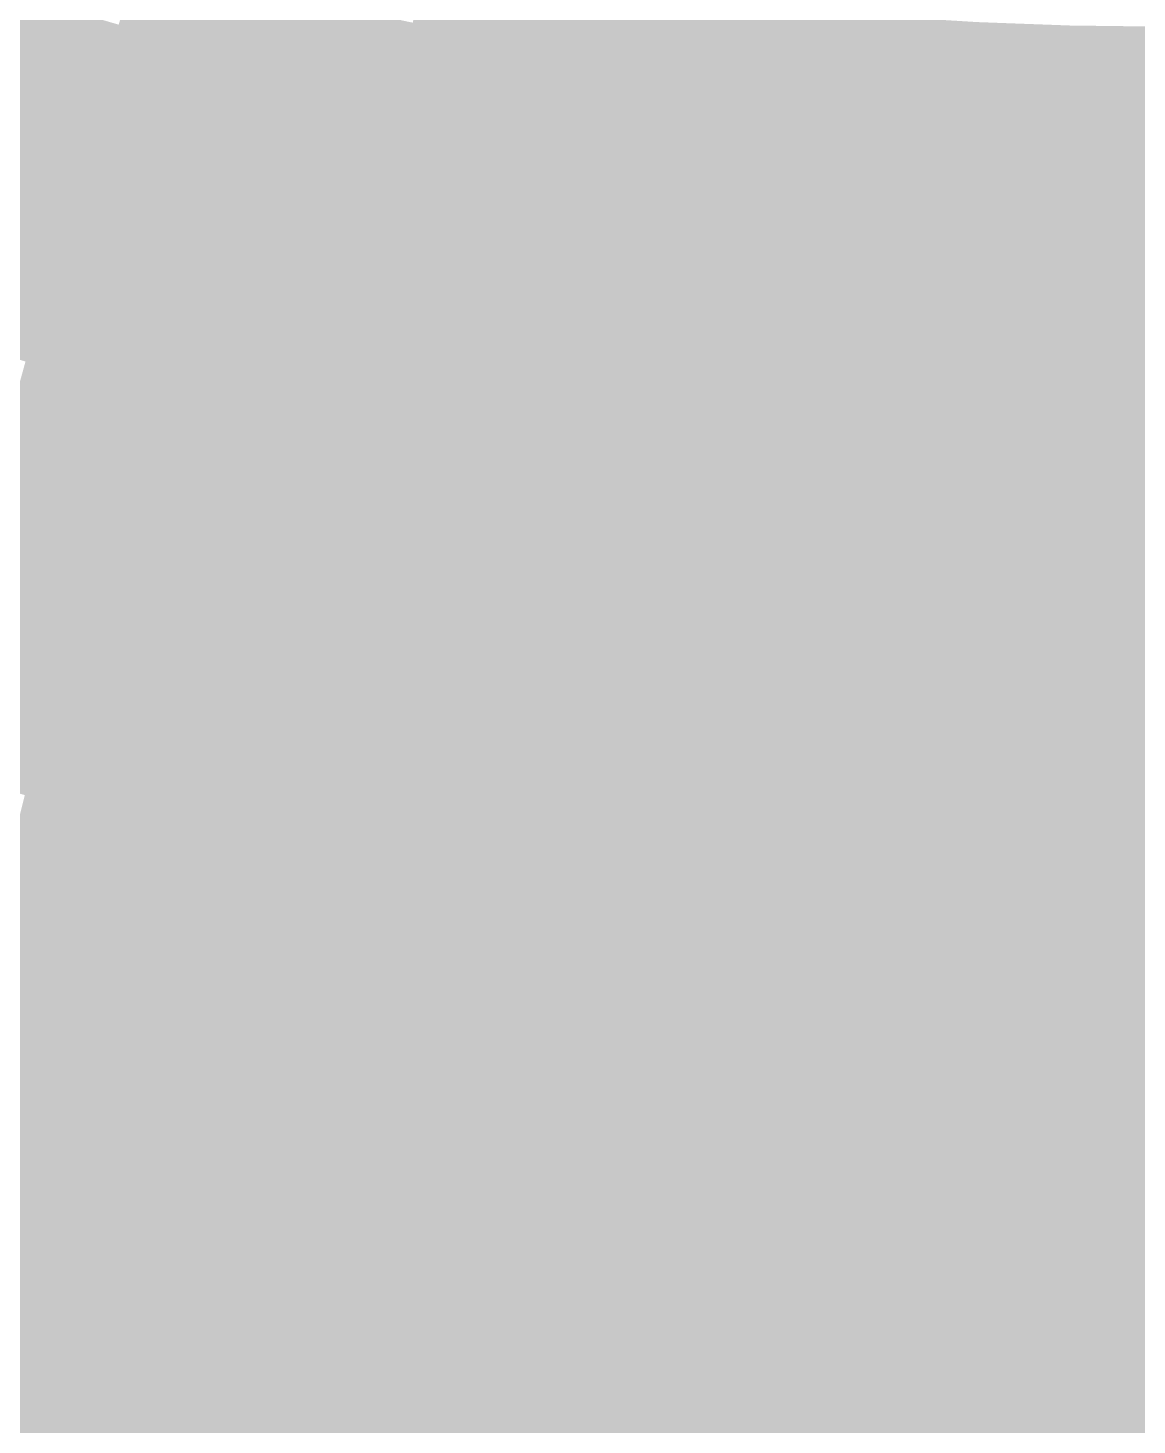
# Model space of a CAD drawing. Header units: inches. Extents: x -266 to 784, y -170 to 213.
# Drawn here: x -16.23 to -0.37, y -74.01 to -54.02 of the extents above; entities that cross this region are included whole.
import ezdxf

# ---------------------------------------------------------------- set-up
doc = ezdxf.new("R2010")
doc.units = ezdxf.units.IN
doc.header["$MEASUREMENT"] = 0

msp = doc.modelspace()

# ---------------------------------------------------------------- linework, layer by layer
at = {"color": 186, "true_color": 0x220066}
msp.add_solid([(-9.231942, -53.204993), (-9.402904, -54.19027), (-10.534877, -52.962405), (-10.729968, -53.94319)], dxfattribs=at)
at = {"color": 186, "true_color": 0x1c006b}
msp.add_solid([(-13.36391, -53.351719), (-13.60689, -54.32175), (-14.669202, -53.007684), (-14.935914, -53.97146)], dxfattribs=at)
at = {"color": 186, "true_color": 0x1e006b}
msp.add_solid([(-12.050568, -53.663617), (-12.269669, -54.639319), (-13.36391, -53.351719), (-13.60689, -54.32175)], dxfattribs=at)
at = {"color": 186, "true_color": 0x240066}
msp.add_solid([(-7.923446, -53.415532), (-8.070176, -54.404708), (-9.231942, -53.204993), (-9.402904, -54.19027)], dxfattribs=at)
at = {"color": 198, "true_color": 0x270066}
msp.add_solid([(-6.610176, -53.593895), (-6.732587, -54.586374), (-7.923446, -53.415532), (-8.070176, -54.404708)], dxfattribs=at)
at = {"color": 186, "true_color": 0x1a006f}
msp.add_solid([(-14.935914, -53.97146), (-15.202627, -54.935236), (-16.255942, -53.588659), (-16.546227, -54.545599)], dxfattribs=at)
at = {"color": 186, "true_color": 0x21006b}
msp.add_solid([(-10.729968, -53.94319), (-10.925058, -54.923976), (-12.050568, -53.663617), (-12.269669, -54.639319)], dxfattribs=at)
at = {"color": 198, "true_color": 0x290066}
msp.add_solid([(-5.292926, -53.739975), (-5.390943, -54.73516), (-6.610176, -53.593895), (-6.732587, -54.586374)], dxfattribs=at)
at = {"color": 198, "true_color": 0x2c0066}
msp.add_solid([(-3.972486, -53.853685), (-4.046051, -54.850975), (-5.292926, -53.739975), (-5.390943, -54.73516)], dxfattribs=at)
at = {"color": 186, "true_color": 0x23006b}
msp.add_solid([(-9.402904, -54.19027), (-9.573866, -55.175548), (-10.729968, -53.94319), (-10.925058, -54.923976)], dxfattribs=at)
at = {"color": 198, "true_color": 0x2e0066}
msp.add_solid([(-2.649654, -53.934955), (-2.698722, -54.93375), (-3.972486, -53.853685), (-4.046051, -54.850975)], dxfattribs=at)
at = {"color": 208, "true_color": 0x300066}
msp.add_solid([(-1.325226, -53.983736), (-1.349768, -54.983435), (-2.649654, -53.934955), (-2.698722, -54.93375)], dxfattribs=at)
at = {"color": 186, "true_color": 0x1d006f}
msp.add_solid([(-13.60689, -54.32175), (-13.84987, -55.291781), (-14.935914, -53.97146), (-15.202627, -54.935236)], dxfattribs=at)
at = {"color": 208, "true_color": 0x330066}
msp.add_solid([(0, -54), (0, -55), (-1.325226, -53.983736), (-1.349768, -54.983435)], dxfattribs=at)
at = {"color": 186, "true_color": 0x20006f}
msp.add_solid([(-12.269669, -54.639319), (-12.488771, -55.615021), (-13.60689, -54.32175), (-13.84987, -55.291781)], dxfattribs=at)
at = {"color": 186, "true_color": 0x26006b}
msp.add_solid([(-8.070176, -54.404708), (-8.216907, -55.393885), (-9.402904, -54.19027), (-9.573866, -55.175548)], dxfattribs=at)
at = {"color": 186, "true_color": 0x1b0073}
msp.add_solid([(-15.202627, -54.935236), (-15.46934, -55.899012), (-16.546227, -54.545599), (-16.836511, -55.502539)], dxfattribs=at)
at = {"color": 186, "true_color": 0x28006b}
msp.add_solid([(-6.732587, -54.586374), (-6.854998, -55.578854), (-8.070176, -54.404708), (-8.216907, -55.393885)], dxfattribs=at)
at = {"color": 186, "true_color": 0x22006f}
msp.add_solid([(-10.925058, -54.923976), (-11.120148, -55.904761), (-12.269669, -54.639319), (-12.488771, -55.615021)], dxfattribs=at)
at = {"color": 186, "true_color": 0x2b006b}
msp.add_solid([(-5.390943, -54.73516), (-5.48896, -55.730345), (-6.732587, -54.586374), (-6.854998, -55.578854)], dxfattribs=at)
at = {"color": 186, "true_color": 0x2d006b}
msp.add_solid([(-4.046051, -54.850975), (-4.119616, -55.848266), (-5.390943, -54.73516), (-5.48896, -55.730345)], dxfattribs=at)
at = {"color": 186, "true_color": 0x1e0073}
msp.add_solid([(-13.84987, -55.291781), (-14.09285, -56.261813), (-15.202627, -54.935236), (-15.46934, -55.899012)], dxfattribs=at)
at = {"color": 186, "true_color": 0x25006f}
msp.add_solid([(-9.573866, -55.175548), (-9.744828, -56.160826), (-10.925058, -54.923976), (-11.120148, -55.904761)], dxfattribs=at)
at = {"color": 196, "true_color": 0x30006b}
msp.add_solid([(-2.698722, -54.93375), (-2.74779, -55.932546), (-4.046051, -54.850975), (-4.119616, -55.848266)], dxfattribs=at)
at = {"color": 196, "true_color": 0x32006b}
msp.add_solid([(-1.349768, -54.983435), (-1.374309, -55.983134), (-2.698722, -54.93375), (-2.74779, -55.932546)], dxfattribs=at)
at = {"color": 196, "true_color": 0x35006b}
msp.add_solid([(0, -55), (0, -56), (-1.349768, -54.983435), (-1.374309, -55.983134)], dxfattribs=at)
at = {"color": 186, "true_color": 0x210073}
msp.add_solid([(-12.488771, -55.615021), (-12.707872, -56.590724), (-13.84987, -55.291781), (-14.09285, -56.261813)], dxfattribs=at)
at = {"color": 186, "true_color": 0x27006f}
msp.add_solid([(-8.216907, -55.393885), (-8.363637, -56.383061), (-9.573866, -55.175548), (-9.744828, -56.160826)], dxfattribs=at)
at = {"color": 186, "true_color": 0x1c0077}
msp.add_solid([(-15.46934, -55.899012), (-15.736053, -56.862788), (-16.836511, -55.502539), (-17.126796, -56.45948)], dxfattribs=at)
at = {"color": 186, "true_color": 0x2a006f}
msp.add_solid([(-6.854998, -55.578854), (-6.977408, -56.571333), (-8.216907, -55.393885), (-8.363637, -56.383061)], dxfattribs=at)
at = {"color": 186, "true_color": 0x240073}
msp.add_solid([(-11.120148, -55.904761), (-11.315239, -56.885546), (-12.488771, -55.615021), (-12.707872, -56.590724)], dxfattribs=at)
at = {"color": 186, "true_color": 0x2d006f}
msp.add_solid([(-5.48896, -55.730345), (-5.586977, -56.725529), (-6.854998, -55.578854), (-6.977408, -56.571333)], dxfattribs=at)
at = {"color": 186, "true_color": 0x2f006f}
msp.add_solid([(-4.119616, -55.848266), (-4.19318, -56.845556), (-5.48896, -55.730345), (-5.586977, -56.725529)], dxfattribs=at)
at = {"color": 186, "true_color": 0x1f0077}
msp.add_solid([(-14.09285, -56.261813), (-14.335831, -57.231844), (-15.46934, -55.899012), (-15.736053, -56.862788)], dxfattribs=at)
at = {"color": 186, "true_color": 0x260073}
msp.add_solid([(-9.744828, -56.160826), (-9.91579, -57.146103), (-11.120148, -55.904761), (-11.315239, -56.885546)], dxfattribs=at)
at = {"color": 196, "true_color": 0x32006f}
msp.add_solid([(-2.74779, -55.932546), (-2.796857, -56.931341), (-4.119616, -55.848266), (-4.19318, -56.845556)], dxfattribs=at)
at = {"color": 196, "true_color": 0x34006f}
msp.add_solid([(-1.374309, -55.983134), (-1.39885, -56.982833), (-2.74779, -55.932546), (-2.796857, -56.931341)], dxfattribs=at)
at = {"color": 186, "true_color": 0x290073}
msp.add_solid([(-8.363637, -56.383061), (-8.510368, -57.372238), (-9.744828, -56.160826), (-9.91579, -57.146103)], dxfattribs=at)
at = {"color": 196, "true_color": 0x37006f}
msp.add_solid([(0, -56), (0, -57), (-1.374309, -55.983134), (-1.39885, -56.982833)], dxfattribs=at)
at = {"color": 186, "true_color": 0x220077}
msp.add_solid([(-12.707872, -56.590724), (-12.926973, -57.566426), (-14.09285, -56.261813), (-14.335831, -57.231844)], dxfattribs=at)
at = {"color": 186, "true_color": 0x1d007c}
msp.add_solid([(-15.736053, -56.862788), (-16.002765, -57.826564), (-17.126796, -56.45948), (-17.417081, -57.41642)], dxfattribs=at)
at = {"color": 186, "true_color": 0x2c0073}
msp.add_solid([(-6.977408, -56.571333), (-7.099819, -57.563813), (-8.363637, -56.383061), (-8.510368, -57.372238)], dxfattribs=at)
at = {"color": 186, "true_color": 0x250077}
msp.add_solid([(-11.315239, -56.885546), (-11.510329, -57.866332), (-12.707872, -56.590724), (-12.926973, -57.566426)], dxfattribs=at)
at = {"color": 186, "true_color": 0x2e0073}
msp.add_solid([(-5.586977, -56.725529), (-5.684994, -57.720714), (-6.977408, -56.571333), (-7.099819, -57.563813)], dxfattribs=at)
at = {"color": 196, "true_color": 0x310073}
msp.add_solid([(-4.19318, -56.845556), (-4.266745, -57.842846), (-5.586977, -56.725529), (-5.684994, -57.720714)], dxfattribs=at)
at = {"color": 186, "true_color": 0x20007c}
msp.add_solid([(-14.335831, -57.231844), (-14.578811, -58.201875), (-15.736053, -56.862788), (-16.002765, -57.826564)], dxfattribs=at)
at = {"color": 186, "true_color": 0x280077}
msp.add_solid([(-9.91579, -57.146103), (-10.086751, -58.131381), (-11.315239, -56.885546), (-11.510329, -57.866332)], dxfattribs=at)
at = {"color": 196, "true_color": 0x340073}
msp.add_solid([(-2.796857, -56.931341), (-2.845925, -57.930136), (-4.19318, -56.845556), (-4.266745, -57.842846)], dxfattribs=at)
at = {"color": 196, "true_color": 0x360073}
msp.add_solid([(-1.39885, -56.982833), (-1.423391, -57.982531), (-2.796857, -56.931341), (-2.845925, -57.930136)], dxfattribs=at)
at = {"color": 186, "true_color": 0x2a0077}
msp.add_solid([(-8.510368, -57.372238), (-8.657098, -58.361414), (-9.91579, -57.146103), (-10.086751, -58.131381)], dxfattribs=at)
at = {"color": 196, "true_color": 0x390073}
msp.add_solid([(0, -57), (0, -58), (-1.39885, -56.982833), (-1.423391, -57.982531)], dxfattribs=at)
at = {"color": 186, "true_color": 0x23007c}
msp.add_solid([(-12.926973, -57.566426), (-13.146074, -58.542128), (-14.335831, -57.231844), (-14.578811, -58.201875)], dxfattribs=at)
at = {"color": 186, "true_color": 0x1e0080}
msp.add_solid([(-16.002765, -57.826564), (-16.269478, -58.79034), (-17.417081, -57.41642), (-17.707365, -58.37336)], dxfattribs=at)
at = {"color": 186, "true_color": 0x2d0077}
msp.add_solid([(-7.099819, -57.563813), (-7.22223, -58.556293), (-8.510368, -57.372238), (-8.657098, -58.361414)], dxfattribs=at)
at = {"color": 186, "true_color": 0x26007c}
msp.add_solid([(-11.510329, -57.866332), (-11.705419, -58.847117), (-12.926973, -57.566426), (-13.146074, -58.542128)], dxfattribs=at)
at = {"color": 196, "true_color": 0x300077}
msp.add_solid([(-5.684994, -57.720714), (-5.783011, -58.715899), (-7.099819, -57.563813), (-7.22223, -58.556293)], dxfattribs=at)
at = {"color": 196, "true_color": 0x330077}
msp.add_solid([(-4.266745, -57.842846), (-4.340309, -58.840137), (-5.684994, -57.720714), (-5.783011, -58.715899)], dxfattribs=at)
at = {"color": 186, "true_color": 0x220080}
msp.add_solid([(-14.578811, -58.201875), (-14.821791, -59.171906), (-16.002765, -57.826564), (-16.269478, -58.79034)], dxfattribs=at)
at = {"color": 186, "true_color": 0x29007c}
msp.add_solid([(-10.086751, -58.131381), (-10.257713, -59.116659), (-11.510329, -57.866332), (-11.705419, -58.847117)], dxfattribs=at)
at = {"color": 196, "true_color": 0x360077}
msp.add_solid([(-2.845925, -57.930136), (-2.894993, -58.928932), (-4.266745, -57.842846), (-4.340309, -58.840137)], dxfattribs=at)
at = {"color": 196, "true_color": 0x380077}
msp.add_solid([(-1.423391, -57.982531), (-1.447932, -58.98223), (-2.845925, -57.930136), (-2.894993, -58.928932)], dxfattribs=at)
at = {"color": 186, "true_color": 0x2c007c}
msp.add_solid([(-8.657098, -58.361414), (-8.803828, -59.350591), (-10.086751, -58.131381), (-10.257713, -59.116659)], dxfattribs=at)
at = {"color": 196, "true_color": 0x3b0077}
msp.add_solid([(0, -58), (0, -59), (-1.423391, -57.982531), (-1.447932, -58.98223)], dxfattribs=at)
at = {"color": 186, "true_color": 0x240080}
msp.add_solid([(-13.146074, -58.542128), (-13.365176, -59.51783), (-14.578811, -58.201875), (-14.821791, -59.171906)], dxfattribs=at)
at = {"color": 186, "true_color": 0x280080}
msp.add_solid([(-11.705419, -58.847117), (-11.90051, -59.827902), (-13.146074, -58.542128), (-13.365176, -59.51783)], dxfattribs=at)
at = {"color": 186, "true_color": 0x2f007c}
msp.add_solid([(-7.22223, -58.556293), (-7.344641, -59.548772), (-8.657098, -58.361414), (-8.803828, -59.350591)], dxfattribs=at)
at = {"color": 196, "true_color": 0x32007c}
msp.add_solid([(-5.783011, -58.715899), (-5.881028, -59.711084), (-7.22223, -58.556293), (-7.344641, -59.548772)], dxfattribs=at)
at = {"color": 196, "true_color": 0x35007c}
msp.add_solid([(-4.340309, -58.840137), (-4.413874, -59.837427), (-5.783011, -58.715899), (-5.881028, -59.711084)], dxfattribs=at)
at = {"color": 186, "true_color": 0x230084}
msp.add_solid([(-14.821791, -59.171906), (-15.064771, -60.141938), (-16.269478, -58.79034), (-16.536191, -59.754116)], dxfattribs=at)
at = {"color": 186, "true_color": 0x2a0080}
msp.add_solid([(-10.257713, -59.116659), (-10.428675, -60.101936), (-11.705419, -58.847117), (-11.90051, -59.827902)], dxfattribs=at)
at = {"color": 196, "true_color": 0x38007c}
msp.add_solid([(-2.894993, -58.928932), (-2.94406, -59.927727), (-4.340309, -58.840137), (-4.413874, -59.837427)], dxfattribs=at)
at = {"color": 196, "true_color": 0x3a007c}
msp.add_solid([(-1.447932, -58.98223), (-1.472474, -59.981929), (-2.894993, -58.928932), (-2.94406, -59.927727)], dxfattribs=at)
at = {"color": 186, "true_color": 0x2d0080}
msp.add_solid([(-8.803828, -59.350591), (-8.950559, -60.339767), (-10.257713, -59.116659), (-10.428675, -60.101936)], dxfattribs=at)
at = {"color": 196, "true_color": 0x3d007c}
msp.add_solid([(0, -59), (0, -60), (-1.447932, -58.98223), (-1.472474, -59.981929)], dxfattribs=at)
at = {"color": 186, "true_color": 0x260084}
msp.add_solid([(-13.365176, -59.51783), (-13.584277, -60.493532), (-14.821791, -59.171906), (-15.064771, -60.141938)], dxfattribs=at)
at = {"color": 196, "true_color": 0x310080}
msp.add_solid([(-7.344641, -59.548772), (-7.467051, -60.541252), (-8.803828, -59.350591), (-8.950559, -60.339767)], dxfattribs=at)
at = {"color": 186, "true_color": 0x290084}
msp.add_solid([(-11.90051, -59.827902), (-12.0956, -60.808687), (-13.365176, -59.51783), (-13.584277, -60.493532)], dxfattribs=at)
at = {"color": 196, "true_color": 0x340080}
msp.add_solid([(-5.881028, -59.711084), (-5.979046, -60.706268), (-7.344641, -59.548772), (-7.467051, -60.541252)], dxfattribs=at)
at = {"color": 186, "true_color": 0x240089}
msp.add_solid([(-15.064771, -60.141938), (-15.307751, -61.111969), (-16.536191, -59.754116), (-16.802904, -60.717892)], dxfattribs=at)
at = {"color": 196, "true_color": 0x370080}
msp.add_solid([(-4.413874, -59.837427), (-4.487438, -60.834718), (-5.881028, -59.711084), (-5.979046, -60.706268)], dxfattribs=at)
at = {"color": 186, "true_color": 0x2c0084}
msp.add_solid([(-10.428675, -60.101936), (-10.599637, -61.087214), (-11.90051, -59.827902), (-12.0956, -60.808687)], dxfattribs=at)
at = {"color": 196, "true_color": 0x390080}
msp.add_solid([(-2.94406, -59.927727), (-2.993128, -60.926523), (-4.413874, -59.837427), (-4.487438, -60.834718)], dxfattribs=at)
at = {"color": 196, "true_color": 0x3c0080}
msp.add_solid([(-1.472474, -59.981929), (-1.497015, -60.981628), (-2.94406, -59.927727), (-2.993128, -60.926523)], dxfattribs=at)
at = {"color": 186, "true_color": 0x270089}
msp.add_solid([(-13.584277, -60.493532), (-13.803378, -61.469234), (-15.064771, -60.141938), (-15.307751, -61.111969)], dxfattribs=at)
at = {"color": 186, "true_color": 0x2f0084}
msp.add_solid([(-8.950559, -60.339767), (-9.097289, -61.328944), (-10.428675, -60.101936), (-10.599637, -61.087214)], dxfattribs=at)
at = {"color": 196, "true_color": 0x400080}
msp.add_solid([(0, -60), (0, -61), (-1.472474, -59.981929), (-1.497015, -60.981628)], dxfattribs=at)
at = {"color": 196, "true_color": 0x320084}
msp.add_solid([(-7.467051, -60.541252), (-7.589462, -61.533731), (-8.950559, -60.339767), (-9.097289, -61.328944)], dxfattribs=at)
at = {"color": 186, "true_color": 0x2a0089}
msp.add_solid([(-12.0956, -60.808687), (-12.29069, -61.789473), (-13.584277, -60.493532), (-13.803378, -61.469234)], dxfattribs=at)
at = {"color": 196, "true_color": 0x350084}
msp.add_solid([(-5.979046, -60.706268), (-6.077063, -61.701453), (-7.467051, -60.541252), (-7.589462, -61.533731)], dxfattribs=at)
at = {"color": 184, "true_color": 0x25008d}
msp.add_solid([(-15.307751, -61.111969), (-15.550732, -62.082), (-16.802904, -60.717892), (-17.069616, -61.681668)], dxfattribs=at)
at = {"color": 196, "true_color": 0x380084}
msp.add_solid([(-4.487438, -60.834718), (-4.561003, -61.832008), (-5.979046, -60.706268), (-6.077063, -61.701453)], dxfattribs=at)
at = {"color": 186, "true_color": 0x2d0089}
msp.add_solid([(-10.599637, -61.087214), (-10.770599, -62.072491), (-12.0956, -60.808687), (-12.29069, -61.789473)], dxfattribs=at)
at = {"color": 196, "true_color": 0x3b0084}
msp.add_solid([(-2.993128, -60.926523), (-3.042196, -61.925318), (-4.487438, -60.834718), (-4.561003, -61.832008)], dxfattribs=at)
at = {"color": 196, "true_color": 0x3f0084}
msp.add_solid([(-1.497015, -60.981628), (-1.521556, -61.981327), (-2.993128, -60.926523), (-3.042196, -61.925318)], dxfattribs=at)
at = {"color": 184, "true_color": 0x28008d}
msp.add_solid([(-13.803378, -61.469234), (-14.022479, -62.444936), (-15.307751, -61.111969), (-15.550732, -62.082)], dxfattribs=at)
at = {"color": 196, "true_color": 0x310089}
msp.add_solid([(-9.097289, -61.328944), (-9.24402, -62.31812), (-10.599637, -61.087214), (-10.770599, -62.072491)], dxfattribs=at)
at = {"color": 196, "true_color": 0x420084}
msp.add_solid([(0, -61), (0, -62), (-1.497015, -60.981628), (-1.521556, -61.981327)], dxfattribs=at)
at = {"color": 196, "true_color": 0x340089}
msp.add_solid([(-7.589462, -61.533731), (-7.711873, -62.526211), (-9.097289, -61.328944), (-9.24402, -62.31812)], dxfattribs=at)
at = {"color": 184, "true_color": 0x2b008d}
msp.add_solid([(-12.29069, -61.789473), (-12.485781, -62.770258), (-13.803378, -61.469234), (-14.022479, -62.444936)], dxfattribs=at)
at = {"color": 196, "true_color": 0x370089}
msp.add_solid([(-6.077063, -61.701453), (-6.17508, -62.696638), (-7.589462, -61.533731), (-7.711873, -62.526211)], dxfattribs=at)
at = {"color": 184, "true_color": 0x260091}
msp.add_solid([(-15.550732, -62.082), (-15.793712, -63.052031), (-17.069616, -61.681668), (-17.336329, -62.645444)], dxfattribs=at)
at = {"color": 196, "true_color": 0x3a0089}
msp.add_solid([(-4.561003, -61.832008), (-4.634568, -62.829299), (-6.077063, -61.701453), (-6.17508, -62.696638)], dxfattribs=at)
at = {"color": 184, "true_color": 0x2f008d}
msp.add_solid([(-10.770599, -62.072491), (-10.941561, -63.057769), (-12.29069, -61.789473), (-12.485781, -62.770258)], dxfattribs=at)
at = {"color": 196, "true_color": 0x3d0089}
msp.add_solid([(-3.042196, -61.925318), (-3.091263, -62.924114), (-4.561003, -61.832008), (-4.634568, -62.829299)], dxfattribs=at)
at = {"color": 196, "true_color": 0x410089}
msp.add_solid([(-1.521556, -61.981327), (-1.546097, -62.981026), (-3.042196, -61.925318), (-3.091263, -62.924114)], dxfattribs=at)
at = {"color": 184, "true_color": 0x290091}
msp.add_solid([(-14.022479, -62.444936), (-14.241581, -63.420638), (-15.550732, -62.082), (-15.793712, -63.052031)], dxfattribs=at)
at = {"color": 184, "true_color": 0x32008d}
msp.add_solid([(-9.24402, -62.31812), (-9.39075, -63.307297), (-10.770599, -62.072491), (-10.941561, -63.057769)], dxfattribs=at)
at = {"color": 196, "true_color": 0x440089}
msp.add_solid([(0, -62), (0, -63), (-1.521556, -61.981327), (-1.546097, -62.981026)], dxfattribs=at)
at = {"color": 196, "true_color": 0x35008d}
msp.add_solid([(-7.711873, -62.526211), (-7.834283, -63.51869), (-9.24402, -62.31812), (-9.39075, -63.307297)], dxfattribs=at)
at = {"color": 184, "true_color": 0x2d0091}
msp.add_solid([(-12.485781, -62.770258), (-12.680871, -63.751043), (-14.022479, -62.444936), (-14.241581, -63.420638)], dxfattribs=at)
at = {"color": 196, "true_color": 0x39008d}
msp.add_solid([(-6.17508, -62.696638), (-6.273097, -63.691823), (-7.711873, -62.526211), (-7.834283, -63.51869)], dxfattribs=at)
at = {"color": 184, "true_color": 0x270095}
msp.add_solid([(-15.793712, -63.052031), (-16.036692, -64.022063), (-17.336329, -62.645444), (-17.603042, -63.60922)], dxfattribs=at)
at = {"color": 196, "true_color": 0x3c008d}
msp.add_solid([(-4.634568, -62.829299), (-4.708132, -63.826589), (-6.17508, -62.696638), (-6.273097, -63.691823)], dxfattribs=at)
at = {"color": 184, "true_color": 0x300091}
msp.add_solid([(-10.941561, -63.057769), (-11.112523, -64.043047), (-12.485781, -62.770258), (-12.680871, -63.751043)], dxfattribs=at)
at = {"color": 196, "true_color": 0x3f008d}
msp.add_solid([(-3.091263, -62.924114), (-3.140331, -63.922909), (-4.634568, -62.829299), (-4.708132, -63.826589)], dxfattribs=at)
at = {"color": 196, "true_color": 0x43008d}
msp.add_solid([(-1.546097, -62.981026), (-1.570639, -63.980724), (-3.091263, -62.924114), (-3.140331, -63.922909)], dxfattribs=at)
at = {"color": 184, "true_color": 0x2b0095}
msp.add_solid([(-14.241581, -63.420638), (-14.460682, -64.396341), (-15.793712, -63.052031), (-16.036692, -64.022063)], dxfattribs=at)
at = {"color": 184, "true_color": 0x340091}
msp.add_solid([(-9.39075, -63.307297), (-9.537481, -64.296473), (-10.941561, -63.057769), (-11.112523, -64.043047)], dxfattribs=at)
at = {"color": 194, "true_color": 0x46008d}
msp.add_solid([(0, -63), (0, -64), (-1.546097, -62.981026), (-1.570639, -63.980724)], dxfattribs=at)
at = {"color": 184, "true_color": 0x370091}
msp.add_solid([(-7.834283, -63.51869), (-7.956694, -64.51117), (-9.39075, -63.307297), (-9.537481, -64.296473)], dxfattribs=at)
at = {"color": 184, "true_color": 0x2e0095}
msp.add_solid([(-12.680871, -63.751043), (-12.875961, -64.731829), (-14.241581, -63.420638), (-14.460682, -64.396341)], dxfattribs=at)
at = {"color": 196, "true_color": 0x3a0091}
msp.add_solid([(-6.273097, -63.691823), (-6.371114, -64.687007), (-7.834283, -63.51869), (-7.956694, -64.51117)], dxfattribs=at)
at = {"color": 184, "true_color": 0x28009a}
msp.add_solid([(-16.036692, -64.022063), (-16.279672, -64.992094), (-17.603042, -63.60922), (-17.869755, -64.572996)], dxfattribs=at)
at = {"color": 184, "true_color": 0x320095}
msp.add_solid([(-11.112523, -64.043047), (-11.283485, -65.028324), (-12.680871, -63.751043), (-12.875961, -64.731829)], dxfattribs=at)
at = {"color": 194, "true_color": 0x3e0091}
msp.add_solid([(-4.708132, -63.826589), (-4.781697, -64.82388), (-6.273097, -63.691823), (-6.371114, -64.687007)], dxfattribs=at)
at = {"color": 194, "true_color": 0x410091}
msp.add_solid([(-3.140331, -63.922909), (-3.189399, -64.921705), (-4.708132, -63.826589), (-4.781697, -64.82388)], dxfattribs=at)
at = {"color": 194, "true_color": 0x450091}
msp.add_solid([(-1.570639, -63.980724), (-1.59518, -64.980423), (-3.140331, -63.922909), (-3.189399, -64.921705)], dxfattribs=at)
at = {"color": 184, "true_color": 0x2c009a}
msp.add_solid([(-14.460682, -64.396341), (-14.679783, -65.372043), (-16.036692, -64.022063), (-16.279672, -64.992094)], dxfattribs=at)
at = {"color": 184, "true_color": 0x350095}
msp.add_solid([(-9.537481, -64.296473), (-9.684211, -65.28565), (-11.112523, -64.043047), (-11.283485, -65.028324)], dxfattribs=at)
at = {"color": 194, "true_color": 0x480091}
msp.add_solid([(0, -64), (0, -65), (-1.570639, -63.980724), (-1.59518, -64.980423)], dxfattribs=at)
at = {"color": 184, "true_color": 0x390095}
msp.add_solid([(-7.956694, -64.51117), (-8.079105, -65.503649), (-9.537481, -64.296473), (-9.684211, -65.28565)], dxfattribs=at)
at = {"color": 184, "true_color": 0x2f009a}
msp.add_solid([(-12.875961, -64.731829), (-13.071052, -65.712614), (-14.460682, -64.396341), (-14.679783, -65.372043)], dxfattribs=at)
at = {"color": 194, "true_color": 0x3c0095}
msp.add_solid([(-6.371114, -64.687007), (-6.469131, -65.682192), (-7.956694, -64.51117), (-8.079105, -65.503649)], dxfattribs=at)
at = {"color": 184, "true_color": 0x33009a}
msp.add_solid([(-11.283485, -65.028324), (-11.454447, -66.013602), (-12.875961, -64.731829), (-13.071052, -65.712614)], dxfattribs=at)
at = {"color": 194, "true_color": 0x400095}
msp.add_solid([(-4.781697, -64.82388), (-4.855261, -65.82117), (-6.371114, -64.687007), (-6.469131, -65.682192)], dxfattribs=at)
at = {"color": 194, "true_color": 0x430095}
msp.add_solid([(-3.189399, -64.921705), (-3.238467, -65.9205), (-4.781697, -64.82388), (-4.855261, -65.82117)], dxfattribs=at)
at = {"color": 194, "true_color": 0x470095}
msp.add_solid([(-1.59518, -64.980423), (-1.619721, -65.980122), (-3.189399, -64.921705), (-3.238467, -65.9205)], dxfattribs=at)
at = {"color": 184, "true_color": 0x2d009e}
msp.add_solid([(-14.679783, -65.372043), (-14.898884, -66.347745), (-16.279672, -64.992094), (-16.522652, -65.962125)], dxfattribs=at)
at = {"color": 184, "true_color": 0x37009a}
msp.add_solid([(-9.684211, -65.28565), (-9.830942, -66.274826), (-11.283485, -65.028324), (-11.454447, -66.013602)], dxfattribs=at)
at = {"color": 194, "true_color": 0x4a0095}
msp.add_solid([(0, -65), (0, -66), (-1.59518, -64.980423), (-1.619721, -65.980122)], dxfattribs=at)
at = {"color": 194, "true_color": 0x3a009a}
msp.add_solid([(-8.079105, -65.503649), (-8.201515, -66.496129), (-9.684211, -65.28565), (-9.830942, -66.274826)], dxfattribs=at)
at = {"color": 184, "true_color": 0x31009e}
msp.add_solid([(-13.071052, -65.712614), (-13.266142, -66.693399), (-14.679783, -65.372043), (-14.898884, -66.347745)], dxfattribs=at)
at = {"color": 194, "true_color": 0x3e009a}
msp.add_solid([(-6.469131, -65.682192), (-6.567148, -66.677377), (-8.079105, -65.503649), (-8.201515, -66.496129)], dxfattribs=at)
at = {"color": 184, "true_color": 0x34009e}
msp.add_solid([(-11.454447, -66.013602), (-11.625408, -66.99888), (-13.071052, -65.712614), (-13.266142, -66.693399)], dxfattribs=at)
at = {"color": 194, "true_color": 0x41009a}
msp.add_solid([(-4.855261, -65.82117), (-4.928826, -66.818461), (-6.469131, -65.682192), (-6.567148, -66.677377)], dxfattribs=at)
at = {"color": 194, "true_color": 0x45009a}
msp.add_solid([(-3.238467, -65.9205), (-3.287534, -66.919296), (-4.855261, -65.82117), (-4.928826, -66.818461)], dxfattribs=at)
at = {"color": 194, "true_color": 0x49009a}
msp.add_solid([(-1.619721, -65.980122), (-1.644262, -66.979821), (-3.238467, -65.9205), (-3.287534, -66.919296)], dxfattribs=at)
at = {"color": 184, "true_color": 0x2e00a2}
msp.add_solid([(-14.898884, -66.347745), (-15.117986, -67.323447), (-16.522652, -65.962125), (-16.765632, -66.932156)], dxfattribs=at)
at = {"color": 184, "true_color": 0x38009e}
msp.add_solid([(-9.830942, -66.274826), (-9.977672, -67.264003), (-11.454447, -66.013602), (-11.625408, -66.99888)], dxfattribs=at)
at = {"color": 194, "true_color": 0x4c009a}
msp.add_solid([(0, -66), (0, -67), (-1.619721, -65.980122), (-1.644262, -66.979821)], dxfattribs=at)
at = {"color": 184, "true_color": 0x3200a2}
msp.add_solid([(-13.266142, -66.693399), (-13.461232, -67.674184), (-14.898884, -66.347745), (-15.117986, -67.323447)], dxfattribs=at)
at = {"color": 194, "true_color": 0x3c009e}
msp.add_solid([(-8.201515, -66.496129), (-8.323926, -67.488608), (-9.830942, -66.274826), (-9.977672, -67.264003)], dxfattribs=at)
at = {"color": 194, "true_color": 0x40009e}
msp.add_solid([(-6.567148, -66.677377), (-6.665166, -67.672561), (-8.201515, -66.496129), (-8.323926, -67.488608)], dxfattribs=at)
at = {"color": 184, "true_color": 0x3600a2}
msp.add_solid([(-11.625408, -66.99888), (-11.79637, -67.984157), (-13.266142, -66.693399), (-13.461232, -67.674184)], dxfattribs=at)
at = {"color": 194, "true_color": 0x43009e}
msp.add_solid([(-4.928826, -66.818461), (-5.00239, -67.815751), (-6.567148, -66.677377), (-6.665166, -67.672561)], dxfattribs=at)
at = {"color": 184, "true_color": 0x2f00a6}
msp.add_solid([(-15.117986, -67.323447), (-15.337087, -68.299149), (-16.765632, -66.932156), (-17.008613, -67.902188)], dxfattribs=at)
at = {"color": 194, "true_color": 0x47009e}
msp.add_solid([(-3.287534, -66.919296), (-3.336602, -67.918091), (-4.928826, -66.818461), (-5.00239, -67.815751)], dxfattribs=at)
at = {"color": 194, "true_color": 0x4b009e}
msp.add_solid([(-1.644262, -66.979821), (-1.668804, -67.97952), (-3.287534, -66.919296), (-3.336602, -67.918091)], dxfattribs=at)
at = {"color": 194, "true_color": 0x3a00a2}
msp.add_solid([(-9.977672, -67.264003), (-10.124403, -68.253179), (-11.625408, -66.99888), (-11.79637, -67.984157)], dxfattribs=at)
at = {"color": 194, "true_color": 0x4e009e}
msp.add_solid([(0, -67), (0, -68), (-1.644262, -66.979821), (-1.668804, -67.97952)], dxfattribs=at)
at = {"color": 184, "true_color": 0x3300a6}
msp.add_solid([(-13.461232, -67.674184), (-13.656323, -68.65497), (-15.117986, -67.323447), (-15.337087, -68.299149)], dxfattribs=at)
at = {"color": 194, "true_color": 0x3d00a2}
msp.add_solid([(-8.323926, -67.488608), (-8.446337, -68.481088), (-9.977672, -67.264003), (-10.124403, -68.253179)], dxfattribs=at)
at = {"color": 194, "true_color": 0x4100a2}
msp.add_solid([(-6.665166, -67.672561), (-6.763183, -68.667746), (-8.323926, -67.488608), (-8.446337, -68.481088)], dxfattribs=at)
at = {"color": 184, "true_color": 0x3700a6}
msp.add_solid([(-11.79637, -67.984157), (-11.967332, -68.969435), (-13.461232, -67.674184), (-13.656323, -68.65497)], dxfattribs=at)
at = {"color": 194, "true_color": 0x4500a2}
msp.add_solid([(-5.00239, -67.815751), (-5.075955, -68.813042), (-6.665166, -67.672561), (-6.763183, -68.667746)], dxfattribs=at)
at = {"color": 184, "true_color": 0x3100ab}
msp.add_solid([(-15.337087, -68.299149), (-15.556188, -69.274851), (-17.008613, -67.902188), (-17.251593, -68.872219)], dxfattribs=at)
at = {"color": 194, "true_color": 0x4900a2}
msp.add_solid([(-3.336602, -67.918091), (-3.38567, -68.916886), (-5.00239, -67.815751), (-5.075955, -68.813042)], dxfattribs=at)
at = {"color": 194, "true_color": 0x4d00a2}
msp.add_solid([(-1.668804, -67.97952), (-1.693345, -68.979218), (-3.336602, -67.918091), (-3.38567, -68.916886)], dxfattribs=at)
at = {"color": 194, "true_color": 0x3b00a6}
msp.add_solid([(-10.124403, -68.253179), (-10.271133, -69.242356), (-11.79637, -67.984157), (-11.967332, -68.969435)], dxfattribs=at)
at = {"color": 194, "true_color": 0x5000a2}
msp.add_solid([(0, -68), (0, -69), (-1.668804, -67.97952), (-1.693345, -68.979218)], dxfattribs=at)
at = {"color": 184, "true_color": 0x3500ab}
msp.add_solid([(-13.656323, -68.65497), (-13.851413, -69.635755), (-15.337087, -68.299149), (-15.556188, -69.274851)], dxfattribs=at)
at = {"color": 194, "true_color": 0x3f00a6}
msp.add_solid([(-8.446337, -68.481088), (-8.568747, -69.473567), (-10.124403, -68.253179), (-10.271133, -69.242356)], dxfattribs=at)
at = {"color": 194, "true_color": 0x4300a6}
msp.add_solid([(-6.763183, -68.667746), (-6.8612, -69.662931), (-8.446337, -68.481088), (-8.568747, -69.473567)], dxfattribs=at)
at = {"color": 184, "true_color": 0x3900ab}
msp.add_solid([(-11.967332, -68.969435), (-12.138294, -69.954713), (-13.656323, -68.65497), (-13.851413, -69.635755)], dxfattribs=at)
at = {"color": 194, "true_color": 0x4700a6}
msp.add_solid([(-5.075955, -68.813042), (-5.149519, -69.810332), (-6.763183, -68.667746), (-6.8612, -69.662931)], dxfattribs=at)
at = {"color": 184, "true_color": 0x3200af}
msp.add_solid([(-15.556188, -69.274851), (-15.775289, -70.250553), (-17.251593, -68.872219), (-17.494573, -69.84225)], dxfattribs=at)
at = {"color": 194, "true_color": 0x4b00a6}
msp.add_solid([(-3.38567, -68.916886), (-3.434737, -69.915682), (-5.075955, -68.813042), (-5.149519, -69.810332)], dxfattribs=at)
at = {"color": 194, "true_color": 0x4f00a6}
msp.add_solid([(-1.693345, -68.979218), (-1.717886, -69.978917), (-3.38567, -68.916886), (-3.434737, -69.915682)], dxfattribs=at)
at = {"color": 194, "true_color": 0x3d00ab}
msp.add_solid([(-10.271133, -69.242356), (-10.417864, -70.231532), (-11.967332, -68.969435), (-12.138294, -69.954713)], dxfattribs=at)
at = {"color": 194, "true_color": 0x5300a6}
msp.add_solid([(0, -69), (0, -70), (-1.693345, -68.979218), (-1.717886, -69.978917)], dxfattribs=at)
at = {"color": 184, "true_color": 0x3600af}
msp.add_solid([(-13.851413, -69.635755), (-14.046503, -70.61654), (-15.556188, -69.274851), (-15.775289, -70.250553)], dxfattribs=at)
at = {"color": 194, "true_color": 0x4100ab}
msp.add_solid([(-8.568747, -69.473567), (-8.691158, -70.466047), (-10.271133, -69.242356), (-10.417864, -70.231532)], dxfattribs=at)
at = {"color": 194, "true_color": 0x4500ab}
msp.add_solid([(-6.8612, -69.662931), (-6.959217, -70.658116), (-8.568747, -69.473567), (-8.691158, -70.466047)], dxfattribs=at)
at = {"color": 194, "true_color": 0x3a00af}
msp.add_solid([(-12.138294, -69.954713), (-12.309256, -70.93999), (-13.851413, -69.635755), (-14.046503, -70.61654)], dxfattribs=at)
at = {"color": 194, "true_color": 0x4900ab}
msp.add_solid([(-5.149519, -69.810332), (-5.223084, -70.807622), (-6.8612, -69.662931), (-6.959217, -70.658116)], dxfattribs=at)
at = {"color": 182, "true_color": 0x3300b3}
msp.add_solid([(-15.775289, -70.250553), (-15.994391, -71.226255), (-17.494573, -69.84225), (-17.737553, -70.812281)], dxfattribs=at)
at = {"color": 194, "true_color": 0x4d00ab}
msp.add_solid([(-3.434737, -69.915682), (-3.483805, -70.914477), (-5.149519, -69.810332), (-5.223084, -70.807622)], dxfattribs=at)
at = {"color": 194, "true_color": 0x5100ab}
msp.add_solid([(-1.717886, -69.978917), (-1.742427, -70.978616), (-3.434737, -69.915682), (-3.483805, -70.914477)], dxfattribs=at)
at = {"color": 194, "true_color": 0x3e00af}
msp.add_solid([(-10.417864, -70.231532), (-10.564594, -71.220709), (-12.138294, -69.954713), (-12.309256, -70.93999)], dxfattribs=at)
at = {"color": 194, "true_color": 0x5500ab}
msp.add_solid([(0, -70), (0, -71), (-1.717886, -69.978917), (-1.742427, -70.978616)], dxfattribs=at)
at = {"color": 182, "true_color": 0x3700b3}
msp.add_solid([(-14.046503, -70.61654), (-14.241594, -71.597325), (-15.775289, -70.250553), (-15.994391, -71.226255)], dxfattribs=at)
at = {"color": 194, "true_color": 0x4200af}
msp.add_solid([(-8.691158, -70.466047), (-8.813569, -71.458526), (-10.417864, -70.231532), (-10.564594, -71.220709)], dxfattribs=at)
at = {"color": 194, "true_color": 0x4600af}
msp.add_solid([(-6.959217, -70.658116), (-7.057234, -71.6533), (-8.691158, -70.466047), (-8.813569, -71.458526)], dxfattribs=at)
at = {"color": 182, "true_color": 0x3b00b3}
msp.add_solid([(-12.309256, -70.93999), (-12.480218, -71.925268), (-14.046503, -70.61654), (-14.241594, -71.597325)], dxfattribs=at)
at = {"color": 194, "true_color": 0x4a00af}
msp.add_solid([(-5.223084, -70.807622), (-5.296649, -71.804913), (-6.959217, -70.658116), (-7.057234, -71.6533)], dxfattribs=at)
at = {"color": 182, "true_color": 0x3400b7}
msp.add_solid([(-15.994391, -71.226255), (-16.213492, -72.201958), (-17.737553, -70.812281), (-17.980533, -71.782313)], dxfattribs=at)
at = {"color": 182, "true_color": 0x4000b3}
msp.add_solid([(-10.564594, -71.220709), (-10.711325, -72.209885), (-12.309256, -70.93999), (-12.480218, -71.925268)], dxfattribs=at)
at = {"color": 194, "true_color": 0x4f00af}
msp.add_solid([(-3.483805, -70.914477), (-3.532873, -71.913273), (-5.223084, -70.807622), (-5.296649, -71.804913)], dxfattribs=at)
at = {"color": 194, "true_color": 0x5300af}
msp.add_solid([(-1.742427, -70.978616), (-1.766968, -71.978315), (-3.483805, -70.914477), (-3.532873, -71.913273)], dxfattribs=at)
at = {"color": 194, "true_color": 0x5700af}
msp.add_solid([(0, -71), (0, -72), (-1.742427, -70.978616), (-1.766968, -71.978315)], dxfattribs=at)
at = {"color": 182, "true_color": 0x3900b7}
msp.add_solid([(-14.241594, -71.597325), (-14.436684, -72.578111), (-15.994391, -71.226255), (-16.213492, -72.201958)], dxfattribs=at)
at = {"color": 194, "true_color": 0x4400b3}
msp.add_solid([(-8.813569, -71.458526), (-8.935979, -72.451006), (-10.564594, -71.220709), (-10.711325, -72.209885)], dxfattribs=at)
at = {"color": 194, "true_color": 0x4800b3}
msp.add_solid([(-7.057234, -71.6533), (-7.155251, -72.648485), (-8.813569, -71.458526), (-8.935979, -72.451006)], dxfattribs=at)
at = {"color": 182, "true_color": 0x3d00b7}
msp.add_solid([(-12.480218, -71.925268), (-12.65118, -72.910546), (-14.241594, -71.597325), (-14.436684, -72.578111)], dxfattribs=at)
at = {"color": 194, "true_color": 0x4c00b3}
msp.add_solid([(-5.296649, -71.804913), (-5.370213, -72.802203), (-7.057234, -71.6533), (-7.155251, -72.648485)], dxfattribs=at)
at = {"color": 182, "true_color": 0x3600bc}
msp.add_solid([(-16.213492, -72.201958), (-16.432593, -73.17766), (-17.980533, -71.782313), (-18.223514, -72.752344)], dxfattribs=at)
at = {"color": 182, "true_color": 0x4100b7}
msp.add_solid([(-10.711325, -72.209885), (-10.858055, -73.199062), (-12.480218, -71.925268), (-12.65118, -72.910546)], dxfattribs=at)
at = {"color": 194, "true_color": 0x5100b3}
msp.add_solid([(-3.532873, -71.913273), (-3.58194, -72.912068), (-5.296649, -71.804913), (-5.370213, -72.802203)], dxfattribs=at)
at = {"color": 194, "true_color": 0x5500b3}
msp.add_solid([(-1.766968, -71.978315), (-1.79151, -72.978014), (-3.532873, -71.913273), (-3.58194, -72.912068)], dxfattribs=at)
at = {"color": 192, "true_color": 0x5900b3}
msp.add_solid([(0, -72), (0, -73), (-1.766968, -71.978315), (-1.79151, -72.978014)], dxfattribs=at)
at = {"color": 182, "true_color": 0x3a00bc}
msp.add_solid([(-14.436684, -72.578111), (-14.631774, -73.558896), (-16.213492, -72.201958), (-16.432593, -73.17766)], dxfattribs=at)
at = {"color": 182, "true_color": 0x4600b7}
msp.add_solid([(-8.935979, -72.451006), (-9.05839, -73.443486), (-10.711325, -72.209885), (-10.858055, -73.199062)], dxfattribs=at)
at = {"color": 194, "true_color": 0x4a00b7}
msp.add_solid([(-7.155251, -72.648485), (-7.253268, -73.64367), (-8.935979, -72.451006), (-9.05839, -73.443486)], dxfattribs=at)
at = {"color": 182, "true_color": 0x3e00bc}
msp.add_solid([(-12.65118, -72.910546), (-12.822142, -73.895823), (-14.436684, -72.578111), (-14.631774, -73.558896)], dxfattribs=at)
at = {"color": 194, "true_color": 0x4e00b7}
msp.add_solid([(-5.370213, -72.802203), (-5.443778, -73.799494), (-7.155251, -72.648485), (-7.253268, -73.64367)], dxfattribs=at)
at = {"color": 182, "true_color": 0x4300bc}
msp.add_solid([(-10.858055, -73.199062), (-11.004786, -74.188238), (-12.65118, -72.910546), (-12.822142, -73.895823)], dxfattribs=at)
at = {"color": 192, "true_color": 0x5200b7}
msp.add_solid([(-3.58194, -72.912068), (-3.631008, -73.910864), (-5.370213, -72.802203), (-5.443778, -73.799494)], dxfattribs=at)
at = {"color": 192, "true_color": 0x5700b7}
msp.add_solid([(-1.79151, -72.978014), (-1.816051, -73.977713), (-3.58194, -72.912068), (-3.631008, -73.910864)], dxfattribs=at)
at = {"color": 192, "true_color": 0x5b00b7}
msp.add_solid([(0, -73), (0, -74), (-1.79151, -72.978014), (-1.816051, -73.977713)], dxfattribs=at)
at = {"color": 182, "true_color": 0x3b00c0}
msp.add_solid([(-14.631774, -73.558896), (-14.826864, -74.539681), (-16.432593, -73.17766), (-16.651694, -74.153362)], dxfattribs=at)
at = {"color": 182, "true_color": 0x4700bc}
msp.add_solid([(-9.05839, -73.443486), (-9.180801, -74.435965), (-10.858055, -73.199062), (-11.004786, -74.188238)], dxfattribs=at)
at = {"color": 182, "true_color": 0x4c00bc}
msp.add_solid([(-7.253268, -73.64367), (-7.351286, -74.638854), (-9.05839, -73.443486), (-9.180801, -74.435965)], dxfattribs=at)
at = {"color": 182, "true_color": 0x4000c0}
msp.add_solid([(-12.822142, -73.895823), (-12.993104, -74.881101), (-14.631774, -73.558896), (-14.826864, -74.539681)], dxfattribs=at)
at = {"color": 192, "true_color": 0x5000bc}
msp.add_solid([(-5.443778, -73.799494), (-5.517342, -74.796784), (-7.253268, -73.64367), (-7.351286, -74.638854)], dxfattribs=at)
at = {"color": 182, "true_color": 0x4400c0}
msp.add_solid([(-11.004786, -74.188238), (-11.151516, -75.177415), (-12.822142, -73.895823), (-12.993104, -74.881101)], dxfattribs=at)
at = {"color": 192, "true_color": 0x5400bc}
msp.add_solid([(-3.631008, -73.910864), (-3.680076, -74.909659), (-5.443778, -73.799494), (-5.517342, -74.796784)], dxfattribs=at)
at = {"color": 192, "true_color": 0x5900bc}
msp.add_solid([(-1.816051, -73.977713), (-1.840592, -74.977411), (-3.631008, -73.910864), (-3.680076, -74.909659)], dxfattribs=at)
at = {"color": 192, "true_color": 0x5d00bc}
msp.add_solid([(0, -74), (0, -75), (-1.816051, -73.977713), (-1.840592, -74.977411)], dxfattribs=at)

doc.saveas('drawing.dxf')
